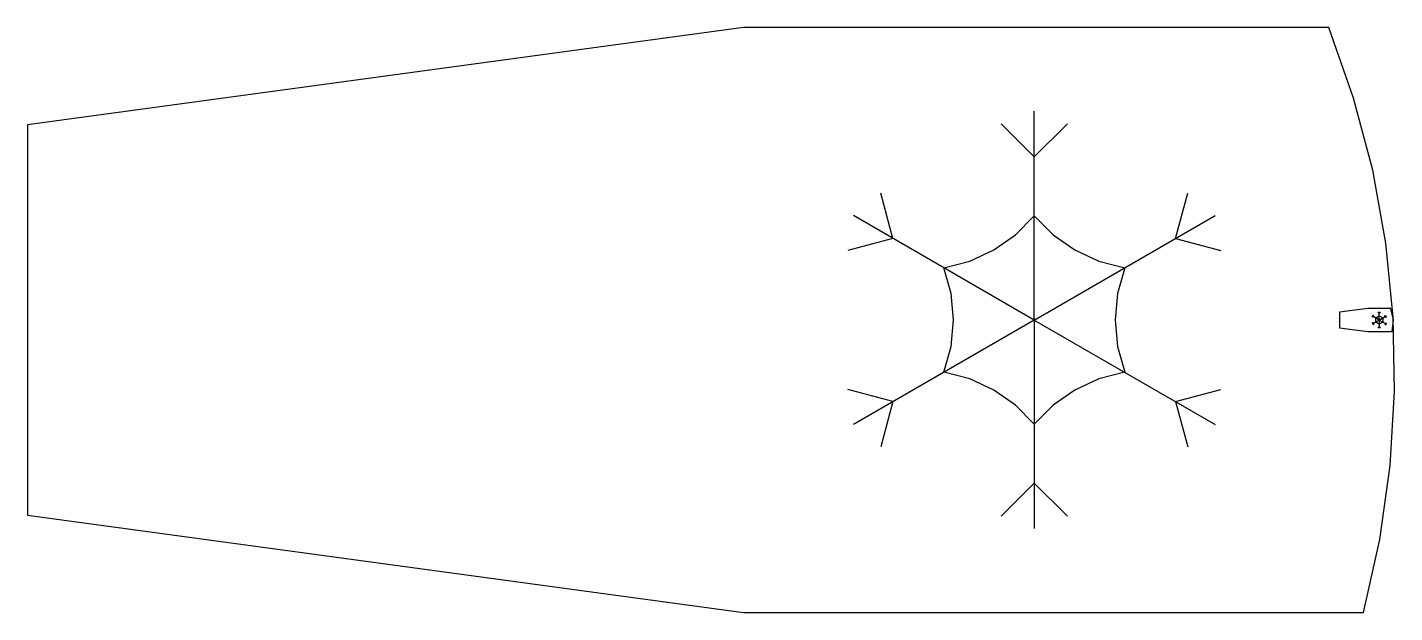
# Model space of a CAD drawing. Extents: x -95 to 2, y -20 to 318.
# Drawn here: x -94.8 to 0.1, y -20.3 to 20.3 of the extents above.
import ezdxf

# ---------------------------------------------------------------- set-up
doc = ezdxf.new("R2010")
doc.units = 0

msp = doc.modelspace()

# ---------------------------------------------------------------- linework, layer by layer
for p, q in [((-45.1231, 20.3201), (-94.8266, 13.54677)), ((-4.48315, 20.3201), (-45.1231, 20.3201)), ((-2.757517, 15.411242), (-4.48315, 20.3203)), ((-1.436005, 10.40407), (-2.757517, 15.411242)), ((-24.9258, 0.000161), (-24.9258, 14.4894)), ((-94.8266, 13.5468), (-94.8266, -13.5465)), ((-24.9258, 11.3257), (-27.22475, 13.62581)), ((-24.9258, 11.3257), (-22.62685, 13.62581)), ((-0.520072, 5.323421), (-1.436005, 10.40407)), ((-34.7348, 5.66436), (-35.576104, 8.80267)), ((-15.117, 5.66436), (-14.275527, 8.80267)), ((-24.9258, 0.000161), (-37.4728, 7.244801)), ((-26.228014, 5.922535), (-24.9258, 7.24421)), ((-24.9258, 0.000161), (-12.3789, 7.244801)), ((-24.9258, 7.24421), (-23.623596, 5.922541)), ((-27.73355, 4.863371), (-26.228014, 5.922535)), ((-23.623596, 5.922541), (-22.118073, 4.863379)), ((-34.7348, 5.66436), (-37.87508, 4.823338)), ((-29.403586, 4.089131), (-27.73355, 4.863371)), ((-22.118073, 4.863379), (-20.448051, 4.089138)), ((-15.117, 5.66436), (-11.9766, 4.823338)), ((-0.011179, 0.193931), (-0.520072, 5.323421)), ((-31.1993, 3.62223), (-29.403586, 4.089131)), ((-20.448051, 4.089138), (-18.65235, 3.62223)), ((-30.705803, 1.833643), (-31.1993, 3.62222)), ((-18.6524, 3.62223), (-19.145897, 1.833653)), ((-30.541304, 0.00024), (-30.705803, 1.833643)), ((-19.145897, 1.833653), (-19.310396, 0.00025)), ((-24.9258, 0.000161), (-37.4728, -7.244479)), ((-30.705803, -1.833163), (-30.541304, 0.00024)), ((-24.961133, 0.061348), (-24.996411, 0.000245)), ((-24.961133, 0.061348), (-24.996411, 0.000245)), ((-24.996411, 0.000245), (-24.961133, -0.060858)), ((-24.996411, 0.000245), (-24.961133, -0.060858)), ((-24.890578, 0.061348), (-24.961133, 0.061348)), ((-24.890578, 0.061348), (-24.961133, 0.061348)), ((-24.9258, 0.000161), (-12.3789, -7.244479)), ((-24.9258, 0.000161), (-24.9258, -14.4863)), ((-24.8553, 0.000245), (-24.890578, 0.061348)), ((-24.8553, 0.000245), (-24.890578, 0.061348)), ((-24.890578, -0.060858), (-24.8553, 0.000245)), ((-24.890578, -0.060858), (-24.8553, 0.000245)), ((-24.8553, 0.000245), (-24.8553, 0.000245)), ((-24.8553, 0.000245), (-24.8553, 0.000245)), ((-19.310396, 0.00025), (-19.145897, -1.833153)), ((-1.7765, 0.798849), (-3.73332, 0.53356)), ((-3.73332, 0.53356), (-3.73332, -0.533239)), ((-0.176502, 0.798849), (-1.7765, 0.798849)), ((-1.36751, 0.223116), (-1.49115, 0.189249)), ((-0.981331, 0.000161), (-1.4753, 0.285205)), ((-0.981331, 0.000161), (-1.4753, -0.284884)), ((-1.36751, 0.223116), (-1.40064, 0.347294)), ((-1.22832, 0.142847), (-0.981332, 0.285444)), ((-1.22832, -0.142348), (-1.22832, 0.142847)), ((-0.981331, 0.446071), (-1.07184, 0.536382)), ((-1.016611, 0.061352), (-1.051889, 0.000249)), ((-1.016611, 0.061352), (-1.051889, 0.000249)), ((-1.051889, 0.000249), (-1.016611, -0.060853)), ((-1.051889, 0.000249), (-1.016611, -0.060853)), ((-0.946056, 0.061352), (-1.016611, 0.061352)), ((-0.946056, 0.061352), (-1.016611, 0.061352)), ((-0.981332, 0.285444), (-0.734346, 0.142847)), ((-0.981331, 0.000161), (-0.981331, 0.570249)), ((-0.981331, 0.446071), (-0.890822, 0.536382)), ((-0.981331, 0.000161), (-0.487361, 0.285205)), ((-0.981331, 0.000161), (-0.487361, -0.284884)), ((-0.981331, 0.000161), (-0.981331, -0.569928)), ((-0.910777, 0.000249), (-0.946056, 0.061352)), ((-0.910777, 0.000249), (-0.946056, 0.061352)), ((-0.946055, -0.060853), (-0.910777, 0.000249)), ((-0.946055, -0.060853), (-0.910777, 0.000249)), ((-0.910777, 0.000249), (-0.910777, 0.000249)), ((-0.910777, 0.000249), (-0.910777, 0.000249)), ((-0.734346, 0.142847), (-0.734346, -0.142348)), ((-0.595155, 0.223116), (-0.562028, 0.347294)), ((-0.595155, 0.223116), (-0.471517, 0.189249)), ((-0.00044, 0.007873), (-0.176502, 0.800249)), ((-0.081701, -0.79975), (-0.00044, 0.007873)), ((0.089214, -4.959762), (-0.011179, 0.193931)), ((-24.961133, -0.060858), (-24.890578, -0.060858)), ((-24.961133, -0.060858), (-24.890578, -0.060858)), ((-3.73332, -0.533239), (-1.7765, -0.798528)), ((-1.7765, -0.798528), (-0.081701, -0.798528)), ((-1.36751, -0.222795), (-1.49115, -0.188928)), ((-1.36751, -0.222795), (-1.40064, -0.346972)), ((-0.981332, -0.284945), (-1.22832, -0.142348)), ((-0.981331, -0.44575), (-1.07184, -0.536061)), ((-1.016611, -0.060853), (-0.946055, -0.060853)), ((-1.016611, -0.060853), (-0.946055, -0.060853)), ((-0.734346, -0.142348), (-0.981332, -0.284945)), ((-0.981331, -0.44575), (-0.890822, -0.536061)), ((-0.595155, -0.222795), (-0.471517, -0.188928)), ((-0.595155, -0.222795), (-0.562028, -0.346972)), ((-31.1993, -3.62174), (-30.705803, -1.833163)), ((-19.145897, -1.833153), (-18.6524, -3.62173)), ((-29.403549, -4.088648), (-31.19925, -3.62174)), ((-18.6524, -3.62174), (-20.448087, -4.088654)), ((-27.733527, -4.862889), (-29.403549, -4.088648)), ((-20.448087, -4.088654), (-22.118096, -4.862897)), ((-34.7348, -5.66403), (-37.87508, -4.820186)), ((-34.7348, -5.66403), (-35.576104, -8.80234)), ((-26.228004, -5.922051), (-27.733527, -4.862889)), ((-22.118096, -4.862897), (-23.623607, -5.922057)), ((-15.117, -5.66403), (-11.9766, -4.820186)), ((-15.117, -5.66403), (-14.275527, -8.80234)), ((-0.220352, -10.113023), (0.089214, -4.959762)), ((-24.9258, -7.24372), (-26.228004, -5.922051)), ((-23.623607, -5.922057), (-24.9258, -7.24372)), ((-0.941337, -15.241214), (-0.220352, -10.113023)), ((-24.9258, -11.3254), (-27.22475, -13.62551)), ((-24.9258, -11.3254), (-22.62685, -13.62551)), ((-94.8266, -13.5465), (-45.1231, -20.31983)), ((-2.0752, -20.3197), (-0.941337, -15.241214)), ((-45.1231, -20.3198), (-2.0752, -20.3198))]:
    msp.add_line(p, q)

doc.saveas('drawing.dxf')
